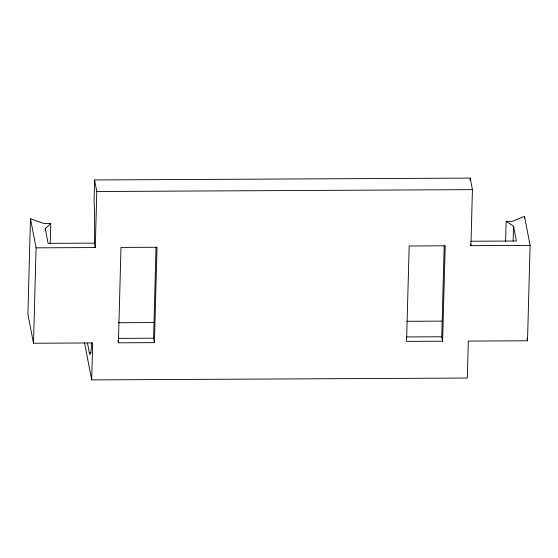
<?xml version="1.0" encoding="UTF-8"?>
<svg xmlns="http://www.w3.org/2000/svg" width="558" height="558" viewBox="0 0 558 558"><rect width="100%" height="100%" fill="white"/><g stroke="black" fill="none" stroke-linecap="round" stroke-linejoin="round"><path stroke-width="0.84" d="M50.192 243.532L50.736 223.584L44.305 223.619L30.488 218.75L27.9 314.147L33.501 343.24L92.677 342.947L91.679 379.907L467.332 378.045L468.336 341.077L527.512 340.785L530.1 245.387L524.499 216.295L512.586 221.289L506.148 221.324L505.611 241.265M33.501 343.24L36.089 247.843L30.488 218.75M45.205 230.287L45.254 228.55L50.736 223.584M530.1 245.387L470.924 245.68L472.445 189.636L470.22 178.093L94.567 179.955L94.079 200.252A51.615 4.004 89.7 0 1 94.414 243.114L95.272 247.55L36.089 247.843M95.272 247.55L96.792 191.506L94.567 179.955M118.408 342.814L120.995 247.417L157.021 247.243L154.433 342.64L118.408 342.814L117.982 340.596M154.433 342.64L153.576 338.197L156.045 247.138M442.606 341.203L445.193 245.806L409.167 245.987L406.58 341.384L442.606 341.203L441.748 336.767L444.217 245.708M470.15 180.625L470.22 178.093M513.13 240.965L513.534 226.22L506.148 221.324M524.45 218.032L524.499 216.295M96.792 191.506L472.445 189.636M94.414 243.114L48.1 243.344L45.254 228.55M470.924 241.237L516.38 241.014L513.534 226.22M118.449 322.74L154.182 322.559M406.942 321.303L441.803 321.129M118.415 338.371L153.576 338.197M406.587 336.941L441.748 336.767M87.487 343.198L89.28 352.496L91.024 352.489M527.017 338.218L527.512 340.785M470.638 244.202L470.924 245.68M84.53 342.779L91.679 379.907M91.672 342.772A25.808 2.002 89.7 0 1 89.28 352.496"/></g></svg>
